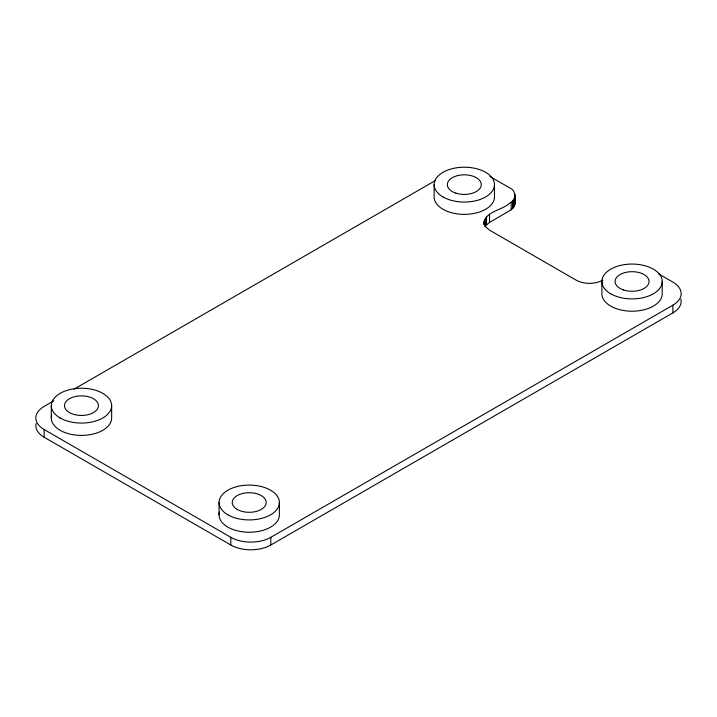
<?xml version="1.0" encoding="UTF-8"?>
<svg xmlns="http://www.w3.org/2000/svg" width="717" height="717" viewBox="0 0 717 717"><rect width="100%" height="100%" fill="white"/><g stroke="black" fill="none" stroke-linecap="round" stroke-linejoin="round"><path stroke-width="1.08" d="M483.993 224.627C483.339 211.551 502.483 210.395 509.518 203.18C516.536 200.455 516.536 190.516 509.518 187.782L489.917 176.472M485.427 218.264L485.427 225.963L489.514 222.431L511.14 209.812C516.061 206.747 515.236 200.41 515.039 195.481M53.82 400.839L44.131 406.431A28.286 16.33 0 0 0 44.131 429.528L44.131 437.227L230.82 545.01A28.286 16.33 0 0 0 270.829 545.01L672.869 312.89A28.286 16.33 0 0 0 680.908 299.213M74.165 389.089L435.515 180.469M44.131 429.528L230.82 537.311A28.286 16.33 0 0 0 270.829 537.311L672.869 305.191A28.286 16.33 0 0 0 672.869 282.095L658.86 274.011M602.854 280.168C594.68 284.443 584.364 284.443 576.19 280.168L489.514 230.13L485.427 226.599L483.993 222.431M514.394 200.366L515.039 203.18M672.869 305.191L672.869 312.89M662.23 281.476L662.23 293.8A30.177 17.423 0 0 1 632.062 311.214A30.177 17.423 0 0 1 601.886 293.8L601.886 281.476M514.878 194.065L514.878 204.605M514.394 198.304L514.394 206.003M513.605 199.649L513.605 207.347M512.512 200.93L512.512 208.629M511.14 202.113L511.14 209.812M494.488 184.627L494.488 196.951A30.177 17.423 0 0 1 464.311 214.365A30.177 17.423 0 0 1 434.135 196.951L434.135 184.627M489.514 214.733L489.514 222.431M486.52 216.991L486.52 224.69M484.629 219.617L484.629 226.214M484.154 221.006L484.154 224.313M279.397 502.509L279.397 514.824A30.177 17.423 0 0 1 246.854 532.193A30.177 17.423 0 0 1 219.42 512.099M270.829 537.311L270.829 545.01M230.82 537.311L230.82 545.01M219.052 502.509L219.052 514.824M111.646 405.661L111.646 417.975A30.177 17.423 0 0 1 79.103 435.344A30.177 17.423 0 0 1 51.669 415.251M51.301 405.661L51.301 417.975M44.131 437.227A28.286 16.33 0 0 1 36.092 423.541M69.468 412.589A16.975 9.796 0 0 0 97.871 408.197A16.975 9.796 0 0 0 77.078 396.196A16.975 9.796 0 0 0 69.468 412.589M237.219 509.437A16.975 9.796 0 0 0 265.613 505.046A16.975 9.796 0 0 0 244.829 493.045A16.975 9.796 0 0 0 237.219 509.437M455.824 193.115A16.975 9.796 0 0 0 481.286 184.627A16.975 9.796 0 0 0 455.824 176.14A16.975 9.796 0 0 0 455.824 193.115M623.575 289.964A16.975 9.796 0 0 0 649.037 281.476A16.975 9.796 0 0 0 623.575 272.998A16.975 9.796 0 0 0 623.575 289.964M60.138 417.975A30.177 17.423 0 0 0 110.615 410.169A30.177 17.423 0 0 0 73.663 388.829A30.177 17.423 0 0 0 60.138 417.975M227.889 514.824A30.177 17.423 0 0 0 278.366 507.018A30.177 17.423 0 0 0 241.414 485.687A30.177 17.423 0 0 0 227.889 514.824M442.972 196.951A30.177 17.423 0 0 0 493.457 189.136A30.177 17.423 0 0 0 456.505 167.805A30.177 17.423 0 0 0 442.972 196.951M610.723 293.8A30.177 17.423 0 0 0 661.208 285.984A30.177 17.423 0 0 0 624.247 264.654A30.177 17.423 0 0 0 610.723 293.8"/></g></svg>
